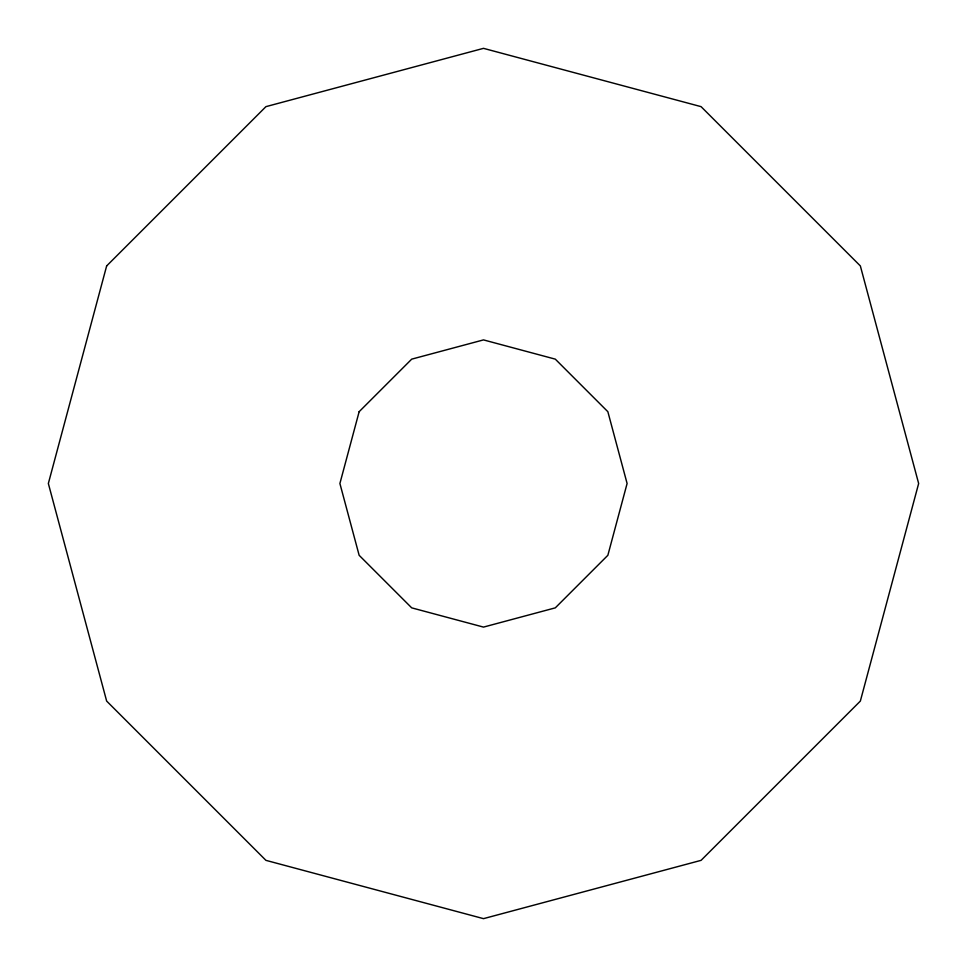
<?xml version="1.0" encoding="UTF-8"?>
<svg xmlns="http://www.w3.org/2000/svg" width="967" height="967" viewBox="0 0 967 967"><rect width="100%" height="100%" fill="white"/><g stroke="black" fill="none" stroke-linecap="round" stroke-linejoin="round"><path stroke-width="1.45" d="M106.648 265.925L48.35 483.5L106.648 701.075L265.925 860.352L483.5 918.65L701.075 860.352L860.352 701.075L918.65 483.5L860.352 265.925L701.075 106.648L483.5 48.35L265.925 106.648L106.648 265.925M359.144 411.7L339.9 483.5L359.144 555.3L411.7 607.856L483.5 627.099L555.3 607.856L607.856 555.3L627.099 483.5L607.856 411.7L555.3 359.144L483.5 339.9L411.7 359.144L359.144 411.7"/></g></svg>
